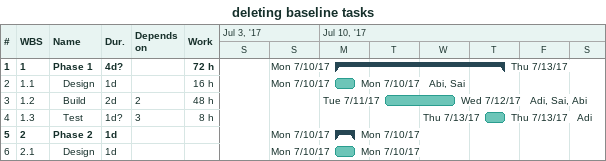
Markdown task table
deleting baseline tasks

| ID | WBS | Task | Duration | Start | Finish | Predecessors | Resources | Work (h) |
|---|---|---|---|---|---|---|---|---|
| 1 | 1 | **Phase 1** | 4d? | 2017-07-10 | 2017-07-13 |  |  | 72 |
| 2 | 1.1 | Design | 1d | 2017-07-10 | 2017-07-10 |  | Abi, Sai | 16 |
| 3 | 1.2 | Build | 2d | 2017-07-11 | 2017-07-12 | 2 | Adi, Sai, Abi | 48 |
| 4 | 1.3 | Test | 1d? | 2017-07-13 | 2017-07-13 | 3 | Adi | 8 |
| 5 | 2 | **Phase 2** | 1d | 2017-07-10 | 2017-07-10 |  |  |  |
| 6 | 2.1 | Design | 1d | 2017-07-10 | 2017-07-10 |  |  |  |
